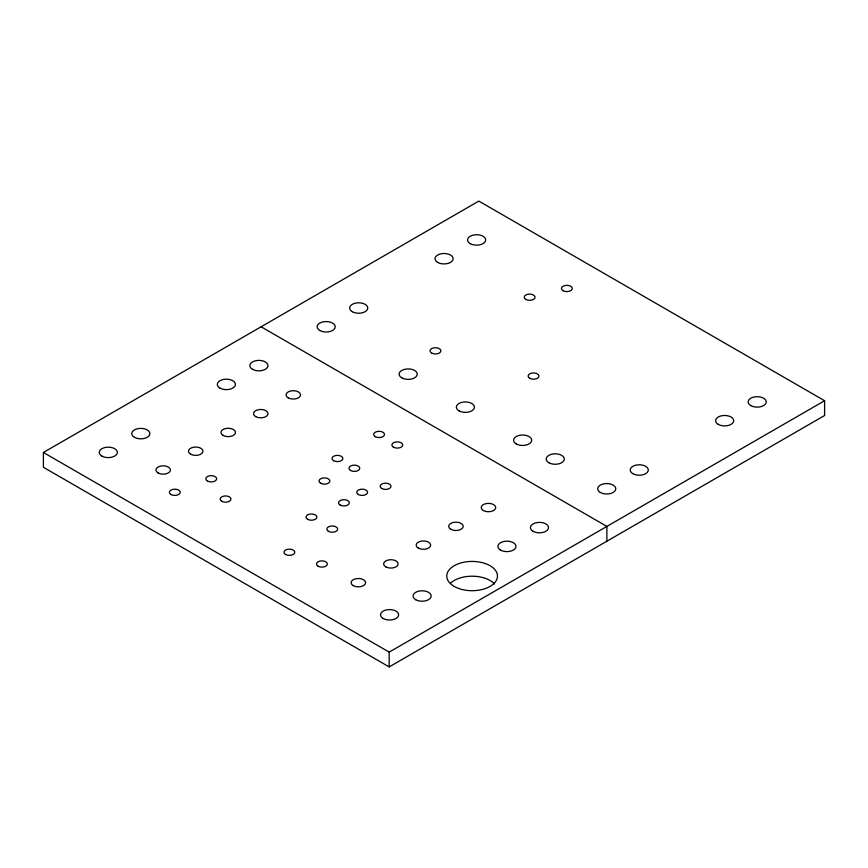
<?xml version="1.0" encoding="UTF-8"?>
<svg xmlns="http://www.w3.org/2000/svg" width="868" height="868" viewBox="0 0 868 868"><rect width="100%" height="100%" fill="white"/><g stroke="black" fill="none" stroke-linecap="round" stroke-linejoin="round"><path stroke-width="1.3" d="M43.4 452.488L478.821 201.094L824.6 400.723L824.6 415.512L389.179 666.906L43.4 467.277L43.4 452.488L389.179 652.118L824.6 400.723M261.116 326.791L606.884 526.42L606.884 541.209M389.179 652.118L389.179 666.906M450.666 583.046A25.356 14.637 0 0 1 494.554 584.012M101.892 456.08A9.06 5.23 0 0 0 117.039 453.736A9.06 5.23 0 0 0 105.95 447.335A9.06 5.23 0 0 0 101.892 456.08M333.605 460.713A5.436 3.136 0 0 0 342.697 459.302A5.436 3.136 0 0 0 336.046 455.461A5.436 3.136 0 0 0 333.605 460.713M454.192 586.41A25.356 14.637 0 0 0 496.615 579.846A25.356 14.637 0 0 0 465.563 561.921A25.356 14.637 0 0 0 454.192 586.41M548.847 462.742A9.06 5.23 0 0 0 564.005 460.398A9.06 5.23 0 0 0 552.905 453.997A9.06 5.23 0 0 0 548.847 462.742M307.597 519.314A5.436 3.136 0 0 0 316.69 517.903A5.436 3.136 0 0 0 310.039 514.062A5.436 3.136 0 0 0 307.597 519.314M401.776 377.84A9.06 5.23 0 0 0 416.933 375.497A9.06 5.23 0 0 0 405.833 369.084A9.06 5.23 0 0 0 401.776 377.84M318.089 566.207A5.436 3.136 0 0 0 327.182 564.797A5.436 3.136 0 0 0 320.52 560.956A5.436 3.136 0 0 0 318.089 566.207M134.421 437.309A9.06 5.23 0 0 0 149.567 434.966A9.06 5.23 0 0 0 138.479 428.553A9.06 5.23 0 0 0 134.421 437.309M358.343 494.51A5.436 3.136 0 0 0 367.424 493.1A5.436 3.136 0 0 0 360.773 489.259A5.436 3.136 0 0 0 358.343 494.51M285.55 554.478A5.436 3.136 0 0 0 294.632 553.068A5.436 3.136 0 0 0 287.981 549.227A5.436 3.136 0 0 0 285.55 554.478M207.398 480.991A5.436 3.136 0 0 0 216.49 479.592A5.436 3.136 0 0 0 209.839 475.751A5.436 3.136 0 0 0 207.398 480.991M221.72 501.281A5.436 3.136 0 0 0 230.812 499.881A5.436 3.136 0 0 0 224.15 496.04A5.436 3.136 0 0 0 221.72 501.281M381.746 488.51A5.436 3.136 0 0 0 390.839 487.1A5.436 3.136 0 0 0 384.188 483.259A5.436 3.136 0 0 0 381.746 488.51M170.963 494.521A5.436 3.136 0 0 0 180.056 493.111A5.436 3.136 0 0 0 173.405 489.27A5.436 3.136 0 0 0 170.963 494.521M328.408 531.324A5.436 3.136 0 0 0 337.5 529.914A5.436 3.136 0 0 0 330.849 526.073A5.436 3.136 0 0 0 328.408 531.324M431.635 353.048A5.436 3.136 0 0 0 440.716 351.638A5.436 3.136 0 0 0 434.065 347.797A5.436 3.136 0 0 0 431.635 353.048M563.039 290.693A5.436 3.136 0 0 0 572.131 289.283A5.436 3.136 0 0 0 565.469 285.442A5.436 3.136 0 0 0 563.039 290.693M350.531 470.478A5.436 3.136 0 0 0 359.612 469.078A5.436 3.136 0 0 0 352.961 465.237A5.436 3.136 0 0 0 350.531 470.478M393.475 447.194A5.436 3.136 0 0 0 402.568 445.783A5.436 3.136 0 0 0 395.916 441.942A5.436 3.136 0 0 0 393.475 447.194M375.258 436.669A5.436 3.136 0 0 0 384.35 435.259A5.436 3.136 0 0 0 377.689 431.418A5.436 3.136 0 0 0 375.258 436.669M320.596 483.248A5.436 3.136 0 0 0 329.688 481.849A5.436 3.136 0 0 0 323.037 477.997A5.436 3.136 0 0 0 320.596 483.248M340.115 505.035A5.436 3.136 0 0 0 349.207 503.624A5.436 3.136 0 0 0 342.556 499.784A5.436 3.136 0 0 0 340.115 505.035M529.708 378.307A5.436 3.136 0 0 0 538.789 376.896A5.436 3.136 0 0 0 532.138 373.056A5.436 3.136 0 0 0 529.708 378.307M525.802 299.427A5.436 3.136 0 0 0 534.883 298.028A5.436 3.136 0 0 0 528.232 294.187A5.436 3.136 0 0 0 525.802 299.427M353.243 585.629A7.248 4.177 0 0 0 365.363 583.752A7.248 4.177 0 0 0 356.488 578.63A7.248 4.177 0 0 0 353.243 585.629M385.772 566.847A7.248 4.177 0 0 0 397.891 564.981A7.248 4.177 0 0 0 389.016 559.849A7.248 4.177 0 0 0 385.772 566.847M418.289 548.077A7.248 4.177 0 0 0 430.409 546.2A7.248 4.177 0 0 0 421.533 541.079A7.248 4.177 0 0 0 418.289 548.077M450.828 529.296A7.248 4.177 0 0 0 462.948 527.418A7.248 4.177 0 0 0 454.072 522.297A7.248 4.177 0 0 0 450.828 529.296M483.346 510.514A7.248 4.177 0 0 0 495.465 508.648A7.248 4.177 0 0 0 486.59 503.516A7.248 4.177 0 0 0 483.346 510.514M288.176 397.837A7.248 4.177 0 0 0 300.295 395.96A7.248 4.177 0 0 0 291.42 390.839A7.248 4.177 0 0 0 288.176 397.837M255.659 416.607A7.248 4.177 0 0 0 267.778 414.73A7.248 4.177 0 0 0 258.903 409.609A7.248 4.177 0 0 0 255.659 416.607M223.119 435.4A7.248 4.177 0 0 0 235.239 433.523A7.248 4.177 0 0 0 226.364 428.401A7.248 4.177 0 0 0 223.119 435.4M190.602 454.17A7.248 4.177 0 0 0 202.721 452.293A7.248 4.177 0 0 0 193.846 447.172A7.248 4.177 0 0 0 190.602 454.17M158.074 472.951A7.248 4.177 0 0 0 170.193 471.074A7.248 4.177 0 0 0 161.318 465.953A7.248 4.177 0 0 0 158.074 472.951M383.179 618.493A9.06 5.23 0 0 0 398.336 616.15A9.06 5.23 0 0 0 387.247 609.748A9.06 5.23 0 0 0 383.179 618.493M415.707 599.712A9.06 5.23 0 0 0 430.864 597.368A9.06 5.23 0 0 0 419.776 590.967A9.06 5.23 0 0 0 415.707 599.712M500.543 550.084A9.06 5.23 0 0 0 515.69 547.741A9.06 5.23 0 0 0 504.601 541.339A9.06 5.23 0 0 0 500.543 550.084M533.071 531.303A9.06 5.23 0 0 0 548.218 528.959A9.06 5.23 0 0 0 537.129 522.558A9.06 5.23 0 0 0 533.071 531.303M252.501 369.323A9.06 5.23 0 0 0 267.659 366.98A9.06 5.23 0 0 0 256.57 360.567A9.06 5.23 0 0 0 252.501 369.323M219.973 388.104A9.06 5.23 0 0 0 235.13 385.75A9.06 5.23 0 0 0 224.042 379.349A9.06 5.23 0 0 0 219.973 388.104M470.217 243.626A9.06 5.23 0 0 0 485.364 241.282A9.06 5.23 0 0 0 474.275 234.881A9.06 5.23 0 0 0 470.217 243.626M437.689 262.407A9.06 5.23 0 0 0 452.836 260.064A9.06 5.23 0 0 0 441.747 253.662A9.06 5.23 0 0 0 437.689 262.407M750.787 405.606A9.06 5.23 0 0 0 765.934 403.262A9.06 5.23 0 0 0 754.845 396.86A9.06 5.23 0 0 0 750.787 405.606M718.259 424.387A9.06 5.23 0 0 0 733.406 422.043A9.06 5.23 0 0 0 722.317 415.642A9.06 5.23 0 0 0 718.259 424.387M352.299 311.71A9.06 5.23 0 0 0 367.446 309.366A9.06 5.23 0 0 0 356.357 302.965A9.06 5.23 0 0 0 352.299 311.71M319.76 330.491A9.06 5.23 0 0 0 334.918 328.147A9.06 5.23 0 0 0 323.829 321.735A9.06 5.23 0 0 0 319.76 330.491M632.859 473.689A9.06 5.23 0 0 0 648.005 471.346A9.06 5.23 0 0 0 636.917 464.944A9.06 5.23 0 0 0 632.859 473.689M600.33 492.471A9.06 5.23 0 0 0 615.477 490.127A9.06 5.23 0 0 0 604.388 483.726A9.06 5.23 0 0 0 600.33 492.471M458.988 410.868A9.06 5.23 0 0 0 474.134 408.524A9.06 5.23 0 0 0 463.045 402.123A9.06 5.23 0 0 0 458.988 410.868M516.243 443.928A9.06 5.23 0 0 0 531.39 441.573A9.06 5.23 0 0 0 520.301 435.172A9.06 5.23 0 0 0 516.243 443.928"/></g></svg>
